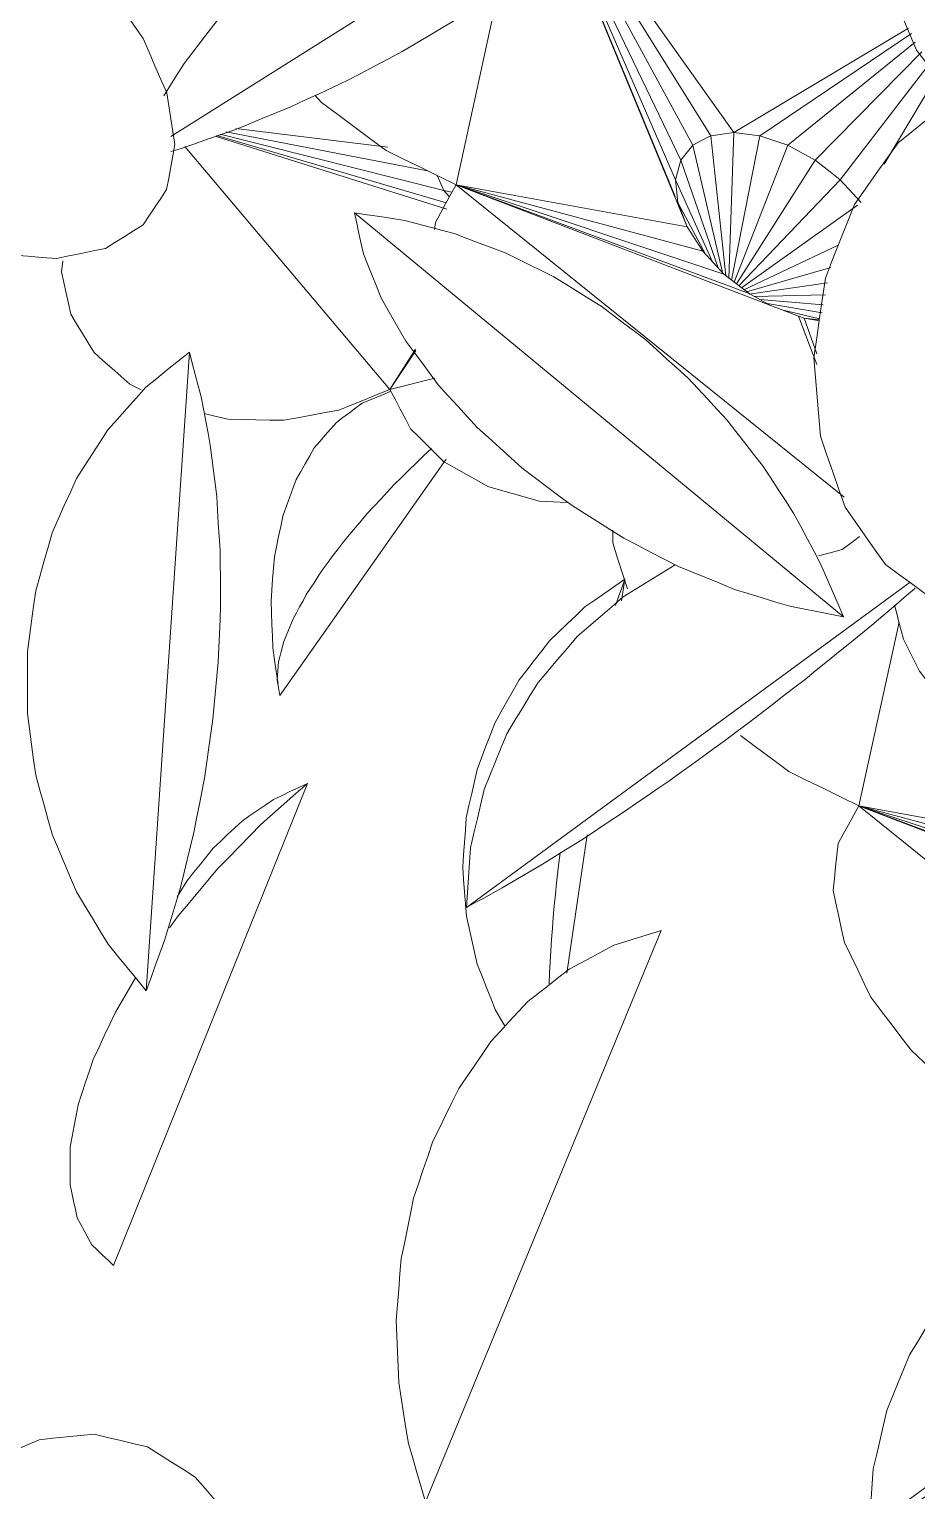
# Model space of a CAD drawing. Header units: metres. Extents: x 10.2 to 20.8, y -0.2 to 6.6.
# Drawn here: x 14.7186 to 14.7954, y 0.5277 to 0.6542 of the extents above; entities that cross this region are included whole.
import ezdxf

# ---------------------------------------------------------------- set-up
doc = ezdxf.new("R2010")
doc.units = ezdxf.units.M
doc.layers.add('Importações nas famílias', color=250, linetype='Continuous', lineweight=5)
doc.layers.add('Vegetação', color=7, linetype='Continuous', lineweight=5)

# ---------------------------------------------------------------- blocks, each defined once
blk = doc.blocks.new('Planta_pergolado_12200 - plantas pergolado_skp_Component_12-V2734-Corte 3')
at = {"layer": 'Importações nas famílias'}
for p, q in [((14.81458, 0.58834), (14.80646, 0.60111)), ((14.80997, 0.59879), (14.80956, 0.59957))]:
    blk.add_line(p, q, dxfattribs=at)
at = {"layer": 'Importações nas famílias', "flags": 128}
for points in [[(14.79344, 0.60434), (14.79363, 0.60361), (14.79383, 0.60288), (14.79402, 0.60214), (14.79421, 0.60141)], [(14.79421, 0.60141), (14.79456, 0.60071), (14.79491, 0.60002), (14.79526, 0.59932), (14.79561, 0.59862)], [(14.79561, 0.59862), (14.79611, 0.59798), (14.79661, 0.59734), (14.79711, 0.5967), (14.79762, 0.59606)], [(14.81155, 0.59546), (14.81115, 0.59629), (14.81076, 0.59712), (14.81036, 0.59795), (14.80997, 0.59879)], [(14.79762, 0.59606), (14.79825, 0.59549), (14.79889, 0.59491), (14.79953, 0.59434), (14.80017, 0.59377)], [(14.81309, 0.59196), (14.81271, 0.59283), (14.81232, 0.59371), (14.81194, 0.59458), (14.81155, 0.59546)], [(14.80017, 0.59377), (14.80094, 0.59328), (14.8017, 0.59279), (14.80246, 0.5923), (14.80323, 0.59181)], [(14.81458, 0.58834), (14.81421, 0.58925), (14.81384, 0.59015), (14.81347, 0.59106), (14.81309, 0.59196)], [(14.80323, 0.59181), (14.80409, 0.59142), (14.80496, 0.59102), (14.80583, 0.59063), (14.8067, 0.59023)], [(14.8067, 0.59023), (14.80765, 0.58994), (14.80861, 0.58965), (14.80956, 0.58936), (14.81052, 0.58907)], [(14.81052, 0.58907), (14.81153, 0.58889), (14.81255, 0.5887), (14.81357, 0.58852), (14.81458, 0.58834)]]:
    blk.add_lwpolyline(points, dxfattribs=at)
blk = doc.blocks.new('Planta_pergolado_12200 - plantas pergolado_skp_Component_12-V2735-Corte 3')
at = {"layer": 'Importações nas famílias'}
for p, q in [((14.76983, 0.6047), (14.77011, 0.6066)), ((14.76509, 0.57248), (14.76685, 0.58445))]:
    blk.add_line(p, q, dxfattribs=at)
at = {"layer": 'Importações nas famílias', "flags": 128}
for points in [[(14.77011, 0.6066), (14.76925, 0.60599), (14.76838, 0.60539), (14.76752, 0.60478), (14.76666, 0.60418)], [(14.7693, 0.60431), (14.76956, 0.60506), (14.76984, 0.60583), (14.77011, 0.6066)], [(14.76666, 0.60418), (14.76589, 0.60345), (14.76512, 0.60271), (14.76435, 0.60198), (14.76358, 0.60125)], [(14.76358, 0.60125), (14.76293, 0.6004), (14.76227, 0.59956), (14.76162, 0.59872), (14.76096, 0.59787)], [(14.76096, 0.59787), (14.76044, 0.59694), (14.75991, 0.59601), (14.75939, 0.59507), (14.75886, 0.59414)], [(14.75886, 0.59414), (14.75848, 0.59314), (14.75809, 0.59214), (14.75771, 0.59113), (14.75732, 0.59013)], [(14.75732, 0.59013), (14.75709, 0.58908), (14.75686, 0.58804), (14.75662, 0.58699), (14.75639, 0.58594)], [(14.75639, 0.58594), (14.75631, 0.58487), (14.75623, 0.58381), (14.75616, 0.58274), (14.75608, 0.58167)], [(14.7643, 0.58129), (14.76443, 0.58227), (14.76451, 0.58287)], [(14.75608, 0.58167), (14.75616, 0.58061), (14.75624, 0.57954), (14.75632, 0.57848), (14.7564, 0.57742)], [(14.7639, 0.57735), (14.764, 0.57833), (14.7641, 0.57932), (14.7642, 0.5803), (14.7643, 0.58129)], [(14.7564, 0.57742), (14.75663, 0.57638), (14.75687, 0.57535), (14.75711, 0.57432), (14.75734, 0.57328)], [(14.76364, 0.57346), (14.7637, 0.57444), (14.76377, 0.57541), (14.76384, 0.57638), (14.7639, 0.57735)], [(14.75734, 0.57328), (14.75773, 0.5723), (14.75812, 0.57132), (14.7585, 0.57034), (14.75889, 0.56936)], [(14.76357, 0.57157), (14.7636, 0.57252), (14.76364, 0.57346)], [(14.75889, 0.56936), (14.75942, 0.56846), (14.75976, 0.56787)]]:
    blk.add_lwpolyline(points, dxfattribs=at)
blk = doc.blocks.new('Planta_pergolado_12200 - plantas pergolado_skp_Component_12-V2736-Corte 3')
at = {"layer": 'Importações nas famílias'}
for p, q in [((14.75269, 0.61727), (14.75338, 0.6179)), ((14.74026, 0.59653), (14.75464, 0.61696))]:
    blk.add_line(p, q, dxfattribs=at)
at = {"layer": 'Importações nas famílias', "flags": 128}
for points in [[(14.74986, 0.62286), (14.74927, 0.62261), (14.74864, 0.62235), (14.74802, 0.62208), (14.74739, 0.62182)], [(14.74739, 0.62182), (14.74683, 0.62141), (14.74627, 0.62099), (14.74571, 0.62058), (14.74515, 0.62016)], [(14.74515, 0.62016), (14.74467, 0.61961), (14.74419, 0.61905), (14.74371, 0.6185), (14.74323, 0.61794)], [(14.74323, 0.61794), (14.74284, 0.61726), (14.74245, 0.61658), (14.74206, 0.6159), (14.74167, 0.61522)], [(14.75013, 0.61475), (14.75077, 0.61538), (14.75141, 0.61601), (14.75205, 0.61664), (14.75269, 0.61727)], [(14.74167, 0.61522), (14.74138, 0.61443), (14.74109, 0.61363), (14.7408, 0.61284), (14.74051, 0.61205)], [(14.74782, 0.61226), (14.7484, 0.61289), (14.74898, 0.61351), (14.74955, 0.61413), (14.75013, 0.61475)], [(14.74577, 0.60983), (14.74628, 0.61044), (14.74679, 0.61105), (14.74731, 0.61166), (14.74782, 0.61226)], [(14.74051, 0.61205), (14.74033, 0.61116), (14.74015, 0.61028), (14.73996, 0.60939), (14.73978, 0.60851)], [(14.744, 0.60749), (14.74444, 0.60807), (14.74488, 0.60866), (14.74533, 0.60925), (14.74577, 0.60983)], [(14.73978, 0.60851), (14.73971, 0.60755), (14.73963, 0.60659), (14.73956, 0.60564), (14.73949, 0.60468)], [(14.74254, 0.60525), (14.74291, 0.60581), (14.74327, 0.60637), (14.74364, 0.60693), (14.744, 0.60749)], [(14.73949, 0.60468), (14.73953, 0.60367), (14.73957, 0.60267), (14.73961, 0.60166), (14.73965, 0.60065)], [(14.7414, 0.60315), (14.74169, 0.60367), (14.74197, 0.6042), (14.74226, 0.60472), (14.74254, 0.60525)], [(14.7406, 0.6012), (14.7408, 0.60169), (14.741, 0.60217), (14.7412, 0.60266), (14.7414, 0.60315)], [(14.74013, 0.59944), (14.74025, 0.59988), (14.74036, 0.60032), (14.74048, 0.60076), (14.7406, 0.6012)], [(14.73965, 0.60065), (14.7398, 0.59962), (14.73995, 0.59859), (14.7401, 0.59756)], [(14.74002, 0.59787), (14.74005, 0.59826), (14.74008, 0.59866), (14.74011, 0.59905), (14.74013, 0.59944)], [(14.74026, 0.59653), (14.7402, 0.59686), (14.74014, 0.5972), (14.74008, 0.59754), (14.74002, 0.59787)]]:
    blk.add_lwpolyline(points, dxfattribs=at)
blk = doc.blocks.new('Planta_pergolado_12200 - plantas pergolado_skp_Component_17-V2737-Corte 3')
at = {"layer": 'Importações nas famílias'}
for p, q in [((14.75444, 0.64022), (14.73508, 0.6451)), ((14.75302, 0.64193), (14.73558, 0.64531)), ((14.74959, 0.64397), (14.73645, 0.64559)), ((14.73203, 0.64404), (14.74978, 0.62301)), ((14.7547, 0.63862), (14.73465, 0.64493)), ((14.75465, 0.63916), (14.73479, 0.64499)), ((14.75444, 0.64022), (14.75387, 0.64151)), ((14.75515, 0.64008), (14.75444, 0.64022)), ((14.7549, 0.63971), (14.75444, 0.64022)), ((14.72135, 0.63319), (14.72147, 0.63413)), ((14.74978, 0.62301), (14.75198, 0.62649)), ((14.75203, 0.62639), (14.74978, 0.62301)), ((14.74978, 0.62301), (14.75366, 0.62397)), ((14.72825, 0.62298), (14.72726, 0.62347))]:
    blk.add_line(p, q, dxfattribs=at)
at = {"layer": 'Importações nas famílias', "flags": 128}
for points in [[(14.73526, 0.67368), (14.73663, 0.67391), (14.738, 0.67413), (14.73937, 0.67435)], [(14.72216, 0.62952), (14.72196, 0.63044), (14.72176, 0.63135), (14.72155, 0.63227), (14.72135, 0.63319)], [(14.72418, 0.62621), (14.72367, 0.62704), (14.72317, 0.62786), (14.72266, 0.62869), (14.72216, 0.62952)], [(14.72726, 0.62347), (14.72649, 0.62416), (14.72572, 0.62484), (14.72495, 0.62552), (14.72418, 0.62621)], [(14.74978, 0.62301), (14.74868, 0.62256), (14.74758, 0.62211), (14.74647, 0.62167), (14.74537, 0.62122)], [(14.75156, 0.61961), (14.75112, 0.62046), (14.75067, 0.62131), (14.75023, 0.62216), (14.74978, 0.62301)], [(14.74537, 0.62122), (14.74417, 0.621), (14.74298, 0.62078), (14.74178, 0.62056), (14.74059, 0.62034)], [(14.73576, 0.62043), (14.73462, 0.6207), (14.7337, 0.62092)], [(14.74059, 0.62034), (14.73938, 0.62036), (14.73817, 0.62039), (14.73697, 0.62041), (14.73576, 0.62043)], [(14.75445, 0.61675), (14.75373, 0.61746), (14.75301, 0.61818), (14.75229, 0.6189), (14.75156, 0.61961)], [(14.75825, 0.61461), (14.7573, 0.61515), (14.75635, 0.61568), (14.7554, 0.61621), (14.75445, 0.61675)], [(14.7627, 0.61335), (14.76159, 0.61367), (14.76048, 0.61398), (14.75936, 0.6143), (14.75825, 0.61461)], [(14.7651, 0.61321), (14.7639, 0.61328), (14.7627, 0.61335)]]:
    blk.add_lwpolyline(points, dxfattribs=at)
blk = doc.blocks.new('Planta_pergolado_12200 - plantas pergolado_skp_Component_16-V2738-Corte 3')
for name in ['Planta_pergolado_12200 - plantas pergolado_skp_Component_17-V2737-Corte 3', 'Planta_pergolado_12200 - plantas pergolado_skp_Component_12-V2736-Corte 3', 'Planta_pergolado_12200 - plantas pergolado_skp_Component_12-V2735-Corte 3', 'Planta_pergolado_12200 - plantas pergolado_skp_Component_12-V2734-Corte 3']:
    blk.add_blockref(name, (0, 0))
blk = doc.blocks.new('Planta_pergolado_12200 - plantas pergolado_skp_Component_12-V2801-Corte 3')
at = {"layer": 'Importações nas famílias'}
blk.add_line((14.7564, 0.57818), (14.7948, 0.60632), dxfattribs=at)
at = {"layer": 'Importações nas famílias', "flags": 128}
for points in [[(14.77445, 0.60783), (14.77333, 0.60713), (14.77221, 0.60644), (14.77109, 0.60574), (14.76996, 0.60505)], [(14.76996, 0.60505), (14.76897, 0.60419), (14.76797, 0.60334), (14.76698, 0.60248), (14.76598, 0.60163)], [(14.79337, 0.6042), (14.79428, 0.60499), (14.79519, 0.60578), (14.79522, 0.60581)], [(14.78958, 0.60104), (14.79053, 0.60183), (14.79147, 0.60262), (14.79242, 0.60341), (14.79337, 0.6042)], [(14.76598, 0.60163), (14.76514, 0.60063), (14.76429, 0.59964), (14.76345, 0.59864), (14.7626, 0.59765)], [(14.7857, 0.59792), (14.78667, 0.5987), (14.78764, 0.59948), (14.78861, 0.60026), (14.78958, 0.60104)], [(14.7626, 0.59765), (14.76193, 0.59654), (14.76125, 0.59543), (14.76057, 0.59432), (14.7599, 0.59321)], [(14.78176, 0.59487), (14.78275, 0.59563), (14.78373, 0.5964), (14.78471, 0.59716), (14.7857, 0.59792)], [(14.77782, 0.59193), (14.77881, 0.59266), (14.77979, 0.5934), (14.78078, 0.59413), (14.78176, 0.59487)], [(14.7599, 0.59321), (14.75941, 0.59201), (14.75892, 0.5908), (14.75843, 0.5896), (14.75793, 0.5884)], [(14.77391, 0.58912), (14.77489, 0.58982), (14.77587, 0.59052), (14.77684, 0.59122), (14.77782, 0.59193)], [(14.75793, 0.5884), (14.75764, 0.58714), (14.75735, 0.58588), (14.75705, 0.58462), (14.75676, 0.58335)], [(14.77009, 0.58648), (14.77104, 0.58714), (14.772, 0.5878), (14.77296, 0.58846), (14.77391, 0.58912)], [(14.76638, 0.58404), (14.76731, 0.58465), (14.76823, 0.58526), (14.76916, 0.58587), (14.77009, 0.58648)], [(14.75676, 0.58335), (14.75667, 0.58206), (14.75658, 0.58077), (14.75649, 0.57947), (14.7564, 0.57818)], [(14.76284, 0.58183), (14.76372, 0.58238), (14.76461, 0.58294), (14.7655, 0.58349), (14.76638, 0.58404)], [(14.7595, 0.57987), (14.76033, 0.58036), (14.76117, 0.58085), (14.762, 0.58134), (14.76284, 0.58183)], [(14.7564, 0.57818), (14.75717, 0.5786), (14.75795, 0.57902), (14.75872, 0.57944), (14.7595, 0.57987)]]:
    blk.add_lwpolyline(points, dxfattribs=at)
blk = doc.blocks.new('Planta_pergolado_12200 - plantas pergolado_skp_Component_17-V2802-Corte 3')
at = {"layer": 'Importações nas famílias'}
for p, q in [((14.7658, 0.66287), (14.77598, 0.64414)), ((14.77755, 0.64496), (14.76615, 0.66323)), ((14.77953, 0.64524), (14.76649, 0.66358)), ((14.76514, 0.66219), (14.77549, 0.63707)), ((14.77447, 0.63971), (14.76516, 0.6622)), ((14.7745, 0.64115), (14.76527, 0.66232)), ((14.7655, 0.66255), (14.77494, 0.64285)), ((14.7555, 0.64071), (14.75919, 0.65756)), ((14.77953, 0.64524), (14.79466, 0.65426)), ((14.79491, 0.65382), (14.7818, 0.64496)), ((14.79522, 0.65307), (14.7842, 0.64414)), ((14.79582, 0.65223), (14.78657, 0.64285)), ((14.79652, 0.65127), (14.78874, 0.64115)), ((14.79709, 0.65008), (14.79254, 0.64249)), ((14.74386, 0.64784), (14.74328, 0.64846)), ((14.77755, 0.64496), (14.77953, 0.64524)), ((14.77911, 0.63265), (14.77953, 0.64524)), ((14.77953, 0.64524), (14.7818, 0.64496)), ((14.77598, 0.64414), (14.77494, 0.64285)), ((14.77723, 0.6448), (14.77598, 0.64414)), ((14.77856, 0.63312), (14.77598, 0.64414)), ((14.77723, 0.6448), (14.77755, 0.64496)), ((14.77755, 0.64496), (14.77886, 0.63285)), ((14.77935, 0.63247), (14.7818, 0.64496)), ((14.77957, 0.6323), (14.7842, 0.64414)), ((14.7818, 0.64496), (14.7842, 0.64414)), ((14.7842, 0.64414), (14.78657, 0.64285)), ((14.77494, 0.64285), (14.7745, 0.64115)), ((14.77818, 0.63353), (14.77494, 0.64285)), ((14.78657, 0.64285), (14.77978, 0.63214)), ((14.78657, 0.64285), (14.78787, 0.64183)), ((14.78787, 0.64183), (14.78874, 0.64115)), ((14.77549, 0.63707), (14.7555, 0.64071)), ((14.7555, 0.64071), (14.78909, 0.61369)), ((14.77685, 0.63496), (14.7555, 0.64071)), ((14.77868, 0.63299), (14.7555, 0.64071)), ((14.78086, 0.6313), (14.7555, 0.64071)), ((14.78514, 0.62935), (14.7555, 0.64071)), ((14.7745, 0.64115), (14.77469, 0.63918)), ((14.77769, 0.63406), (14.7745, 0.64115)), ((14.77998, 0.63198), (14.78874, 0.64115)), ((14.78874, 0.64115), (14.79057, 0.63918)), ((14.77469, 0.63918), (14.77549, 0.63707)), ((14.77708, 0.63472), (14.77469, 0.63918)), ((14.79023, 0.63894), (14.78019, 0.63181)), ((14.75365, 0.63686), (14.75371, 0.63746)), ((14.77685, 0.63496), (14.77549, 0.63707)), ((14.77868, 0.63299), (14.77685, 0.63496)), ((14.78863, 0.63551), (14.78041, 0.63164)), ((14.78086, 0.6313), (14.77868, 0.63299)), ((14.78064, 0.63146), (14.78794, 0.63357)), ((14.78764, 0.63223), (14.78086, 0.63126)), ((14.78272, 0.63027), (14.78086, 0.6313)), ((14.7813, 0.63105), (14.78748, 0.63119)), ((14.78179, 0.63078), (14.78726, 0.63034)), ((14.78242, 0.63044), (14.78719, 0.62963)), ((14.78368, 0.62991), (14.78695, 0.62913)), ((14.78562, 0.62918), (14.78514, 0.62935)), ((14.78672, 0.62516), (14.78514, 0.62935)), ((14.78695, 0.62902), (14.78562, 0.62918)), ((14.78695, 0.62893), (14.78562, 0.62918)), ((14.78562, 0.62918), (14.78672, 0.6261))]:
    blk.add_line(p, q, dxfattribs=at)
at = {"layer": 'Importações nas famílias', "flags": 128}
for points in [[(14.74945, 0.64369), (14.74805, 0.64473), (14.74666, 0.64577), (14.74526, 0.6468), (14.74386, 0.64784)], [(14.7555, 0.64071), (14.75398, 0.64146), (14.75247, 0.6422), (14.75096, 0.64294), (14.74945, 0.64369)], [(14.75371, 0.63746), (14.75416, 0.63827), (14.7546, 0.63908), (14.75505, 0.6399), (14.7555, 0.64071)], [(14.79041, 0.61028), (14.78965, 0.60971), (14.7889, 0.60915)], [(14.7889, 0.60915), (14.78788, 0.60887), (14.78686, 0.6086)]]:
    blk.add_lwpolyline(points, dxfattribs=at)
blk = doc.blocks.new('Planta_pergolado_12200 - plantas pergolado_skp_Component_16-V2803-Corte 3')
for name in ['Planta_pergolado_12200 - plantas pergolado_skp_Component_17-V2802-Corte 3', 'Planta_pergolado_12200 - plantas pergolado_skp_Component_12-V2801-Corte 3']:
    blk.add_blockref(name, (0, 0))
blk = doc.blocks.new('Planta_pergolado_12200 - plantas pergolado_skp_Component_12-V2807-Corte 3')
at = {"layer": 'Importações nas famílias'}
for p, q in [((14.82903, 0.55212), (14.8311, 0.55363)), ((14.79125, 0.52443), (14.81843, 0.54435))]:
    blk.add_line(p, q, dxfattribs=at)
at = {"layer": 'Importações nas famílias', "flags": 128}
for points in [[(14.8093, 0.55408), (14.80818, 0.55339), (14.80706, 0.55269), (14.80594, 0.552), (14.80482, 0.5513)], [(14.81174, 0.55512), (14.81052, 0.5546), (14.8093, 0.55408)], [(14.82913, 0.55125), (14.83004, 0.55204), (14.83096, 0.55283)], [(14.80482, 0.5513), (14.80382, 0.55045), (14.80283, 0.54959), (14.80183, 0.54874), (14.80084, 0.54788)], [(14.80084, 0.54788), (14.79999, 0.54689), (14.79914, 0.54589), (14.7983, 0.5449), (14.79745, 0.5439)], [(14.79745, 0.5439), (14.79678, 0.54279), (14.7961, 0.54168), (14.79543, 0.54057), (14.79475, 0.53946)], [(14.81661, 0.54113), (14.8176, 0.54189), (14.81858, 0.54265), (14.81925, 0.54317)], [(14.81267, 0.53818), (14.81366, 0.53892), (14.81464, 0.53965), (14.81563, 0.54039), (14.81661, 0.54113)], [(14.79475, 0.53946), (14.79426, 0.53826), (14.79377, 0.53706), (14.79328, 0.53586), (14.79279, 0.53466)], [(14.80877, 0.53538), (14.80974, 0.53608), (14.81072, 0.53678), (14.8117, 0.53748), (14.81267, 0.53818)], [(14.80494, 0.53274), (14.8059, 0.5334), (14.80685, 0.53406), (14.80781, 0.53472), (14.80877, 0.53538)], [(14.79279, 0.53466), (14.79249, 0.5334), (14.7922, 0.53214), (14.7919, 0.53087), (14.79161, 0.52961)], [(14.80123, 0.5303), (14.80216, 0.53091), (14.80309, 0.53152), (14.80401, 0.53213), (14.80494, 0.53274)], [(14.79769, 0.52809), (14.79858, 0.52864), (14.79946, 0.52919), (14.80035, 0.52975), (14.80123, 0.5303)], [(14.79161, 0.52961), (14.79152, 0.52832), (14.79143, 0.52702), (14.79134, 0.52573), (14.79125, 0.52443)], [(14.79435, 0.52612), (14.79518, 0.52661), (14.79602, 0.52711), (14.79685, 0.5276), (14.79769, 0.52809)], [(14.79125, 0.52443), (14.79202, 0.52486), (14.7928, 0.52528), (14.79357, 0.5257), (14.79435, 0.52612)]]:
    blk.add_lwpolyline(points, dxfattribs=at)
blk = doc.blocks.new('Planta_pergolado_12200 - plantas pergolado_skp_Component_17-V2808-Corte 3')
at = {"layer": 'Importações nas famílias'}
for p, q in [((14.76906, 0.60972), (14.76907, 0.61082)), ((14.79035, 0.58697), (14.79384, 0.60288)), ((14.81034, 0.58333), (14.79035, 0.58697)), ((14.79035, 0.58697), (14.81427, 0.56772)), ((14.81171, 0.58121), (14.79035, 0.58697)), ((14.81354, 0.57924), (14.79035, 0.58697)), ((14.81571, 0.57755), (14.79035, 0.58697)), ((14.817, 0.57675), (14.79035, 0.58697))]:
    blk.add_line(p, q, dxfattribs=at)
at = {"layer": 'Importações nas famílias', "flags": 128}
for points in [[(14.77033, 0.60575), (14.76991, 0.60707), (14.76948, 0.6084), (14.76906, 0.60972)], [(14.7843, 0.58995), (14.7829, 0.59098), (14.78151, 0.59202), (14.78011, 0.59306)], [(14.79035, 0.58697), (14.78884, 0.58771), (14.78732, 0.58846), (14.78581, 0.5892), (14.7843, 0.58995)], [(14.78856, 0.58371), (14.78901, 0.58453), (14.78945, 0.58534), (14.7899, 0.58615), (14.79035, 0.58697)], [(14.78814, 0.57968), (14.78824, 0.58069), (14.78835, 0.5817), (14.78846, 0.5827), (14.78856, 0.58371)], [(14.78911, 0.57515), (14.78887, 0.57628), (14.78862, 0.57741), (14.78838, 0.57855), (14.78814, 0.57968)], [(14.7914, 0.57042), (14.79083, 0.5716), (14.79026, 0.57278), (14.78968, 0.57397), (14.78911, 0.57515)], [(14.79487, 0.56582), (14.794, 0.56697), (14.79314, 0.56812), (14.79227, 0.56927), (14.7914, 0.57042)], [(14.79926, 0.56167), (14.79817, 0.56271), (14.79707, 0.56375), (14.79597, 0.56478), (14.79487, 0.56582)]]:
    blk.add_lwpolyline(points, dxfattribs=at)
blk = doc.blocks.new('Planta_pergolado_12200 - plantas pergolado_skp_Component_16-V2809-Corte 3')
for name in ['Planta_pergolado_12200 - plantas pergolado_skp_Component_17-V2808-Corte 3', 'Planta_pergolado_12200 - plantas pergolado_skp_Component_12-V2807-Corte 3']:
    blk.add_blockref(name, (0, 0))
blk = doc.blocks.new('Planta_pergolado_12200 - plantas pergolado_skp_-V2817-Corte 3')
for name in ['Planta_pergolado_12200 - plantas pergolado_skp_Component_16-V2803-Corte 3', 'Planta_pergolado_12200 - plantas pergolado_skp_Component_16-V2809-Corte 3']:
    blk.add_blockref(name, (0, 0))
blk = doc.blocks.new('Planta_pergolado_12200 - plantas pergolado_skp_-V2818-Corte 3')
for name in ['Planta_pergolado_12200 - plantas pergolado_skp_-V2817-Corte 3', 'Planta_pergolado_12200 - plantas pergolado_skp_Component_16-V2738-Corte 3']:
    blk.add_blockref(name, (0, 0))
blk = doc.blocks.new('Planta_pergolado_12200 - plantas pergolado_skp_-V3106-Corte 3')
blk.add_blockref('Planta_pergolado_12200 - plantas pergolado_skp_-V2818-Corte 3', (0, 0))
blk = doc.blocks.new('Planta_pergolado_12200 - plantas pergolado_skp_Component_12-V2782-Corte 3')
at = {"layer": 'Importações nas famílias'}
blk.add_line((14.88471, 0.40305), (14.84239, 0.43802), dxfattribs=at)
at = {"layer": 'Importações nas famílias', "flags": 128}
for points in [[(14.84239, 0.43802), (14.84259, 0.43713), (14.84278, 0.43623), (14.84297, 0.43534), (14.84317, 0.43445)], [(14.84676, 0.43734), (14.84567, 0.43751), (14.84458, 0.43768), (14.84349, 0.43785), (14.84239, 0.43802)], [(14.85112, 0.43618), (14.85003, 0.43647), (14.84894, 0.43676), (14.84785, 0.43705), (14.84676, 0.43734)], [(14.85544, 0.43455), (14.85436, 0.43496), (14.85328, 0.43537), (14.8522, 0.43577), (14.85112, 0.43618)], [(14.84317, 0.43445), (14.84354, 0.43352), (14.84391, 0.43258), (14.84429, 0.43165), (14.84466, 0.43072)], [(14.85965, 0.43246), (14.8586, 0.43298), (14.85755, 0.4335), (14.85649, 0.43403), (14.85544, 0.43455)], [(14.86373, 0.42994), (14.86271, 0.43057), (14.86169, 0.4312), (14.86067, 0.43183), (14.85965, 0.43246)], [(14.84466, 0.43072), (14.8452, 0.42977), (14.84575, 0.42882), (14.84629, 0.42787), (14.84683, 0.42691)], [(14.86761, 0.42701), (14.86664, 0.42774), (14.86567, 0.42847), (14.8647, 0.42921), (14.86373, 0.42994)], [(14.84683, 0.42691), (14.84753, 0.42597), (14.84824, 0.42502), (14.84894, 0.42407), (14.84964, 0.42313)], [(14.87126, 0.42371), (14.87035, 0.42454), (14.86943, 0.42536), (14.86852, 0.42619), (14.86761, 0.42701)], [(14.87463, 0.42008), (14.87379, 0.42099), (14.87295, 0.4219), (14.8721, 0.42281), (14.87126, 0.42371)], [(14.84964, 0.42313), (14.85048, 0.4222), (14.85133, 0.42128), (14.85217, 0.42036), (14.85302, 0.41944)], [(14.8777, 0.41615), (14.87693, 0.41713), (14.87617, 0.41812), (14.8754, 0.4191), (14.87463, 0.42008)], [(14.85302, 0.41944), (14.85398, 0.41857), (14.85495, 0.4177), (14.85591, 0.41682), (14.85688, 0.41595)], [(14.88042, 0.41197), (14.87974, 0.41302), (14.87906, 0.41406), (14.87838, 0.41511), (14.8777, 0.41615)], [(14.85688, 0.41595), (14.85794, 0.41514), (14.85901, 0.41434), (14.86007, 0.41353), (14.86114, 0.41273)], [(14.86114, 0.41273), (14.86228, 0.41201), (14.86342, 0.41129), (14.86456, 0.41058), (14.8657, 0.40986)], [(14.88276, 0.40759), (14.88218, 0.40869), (14.88159, 0.40978), (14.88101, 0.41088), (14.88042, 0.41197)], [(14.8657, 0.40986), (14.86688, 0.40924), (14.86807, 0.40863), (14.86926, 0.40802), (14.87044, 0.4074)], [(14.87044, 0.4074), (14.87165, 0.40691), (14.87286, 0.40641), (14.87406, 0.40592), (14.87527, 0.40542)], [(14.88471, 0.40305), (14.88422, 0.40419), (14.88374, 0.40532), (14.88325, 0.40646), (14.88276, 0.40759)], [(14.87527, 0.40542), (14.87647, 0.40506), (14.87767, 0.40469), (14.87886, 0.40433), (14.88006, 0.40396)], [(14.88006, 0.40396), (14.88122, 0.40373), (14.88239, 0.40351), (14.88355, 0.40328), (14.88471, 0.40305)]]:
    blk.add_lwpolyline(points, dxfattribs=at)
blk = doc.blocks.new('Planta_pergolado_12200 - plantas pergolado_skp_Component_12-V2783-Corte 3')
at = {"layer": 'Importações nas famílias'}
blk.add_line((14.82437, 0.37067), (14.82811, 0.42596), dxfattribs=at)
at = {"layer": 'Importações nas famílias', "flags": 128}
for points in [[(14.82811, 0.42596), (14.82716, 0.4252), (14.82622, 0.42444), (14.82528, 0.42368), (14.82434, 0.42292)], [(14.82913, 0.42208), (14.82887, 0.42305), (14.82862, 0.42402), (14.82836, 0.42499), (14.82811, 0.42596)], [(14.82434, 0.42292), (14.82352, 0.422), (14.8227, 0.42108), (14.82188, 0.42016), (14.82106, 0.41924)], [(14.82992, 0.41791), (14.82972, 0.41895), (14.82952, 0.41999), (14.82933, 0.42104), (14.82913, 0.42208)], [(14.82106, 0.41924), (14.82038, 0.41818), (14.8197, 0.41712), (14.81901, 0.41607), (14.81833, 0.41501)], [(14.83047, 0.41347), (14.83033, 0.41458), (14.83019, 0.41569), (14.83006, 0.4168), (14.82992, 0.41791)], [(14.81833, 0.41501), (14.81781, 0.41384), (14.81728, 0.41267), (14.81676, 0.4115), (14.81623, 0.41032)], [(14.83076, 0.40883), (14.83069, 0.40999), (14.83061, 0.41115), (14.83054, 0.41231), (14.83047, 0.41347)], [(14.81623, 0.41032), (14.81588, 0.40907), (14.81552, 0.40781), (14.81516, 0.40655), (14.81481, 0.4053)], [(14.83081, 0.40404), (14.8308, 0.40524), (14.83079, 0.40644), (14.83078, 0.40764), (14.83076, 0.40883)], [(14.81481, 0.4053), (14.81463, 0.40398), (14.81445, 0.40267), (14.81427, 0.40135), (14.81409, 0.40004)], [(14.8306, 0.39914), (14.83065, 0.40037), (14.83071, 0.40159), (14.83076, 0.40282), (14.83081, 0.40404)], [(14.81409, 0.40004), (14.81409, 0.3987), (14.81409, 0.39736), (14.81409, 0.39602), (14.81409, 0.39468)], [(14.83014, 0.3942), (14.83026, 0.39544), (14.83037, 0.39667), (14.83049, 0.39791), (14.8306, 0.39914)], [(14.81409, 0.39468), (14.81427, 0.39335), (14.81445, 0.39201), (14.81463, 0.39068), (14.81482, 0.38935)], [(14.82944, 0.38926), (14.82962, 0.3905), (14.82979, 0.39173), (14.82997, 0.39297), (14.83014, 0.3942)], [(14.81482, 0.38935), (14.81517, 0.38805), (14.81553, 0.38675), (14.81589, 0.38546), (14.81625, 0.38416)], [(14.8285, 0.38439), (14.82873, 0.38561), (14.82897, 0.38683), (14.82921, 0.38804), (14.82944, 0.38926)], [(14.81625, 0.38416), (14.81677, 0.38293), (14.8173, 0.3817), (14.81783, 0.38047), (14.81835, 0.37924)], [(14.82733, 0.37963), (14.82762, 0.38082), (14.82792, 0.38201), (14.82821, 0.3832), (14.8285, 0.38439)], [(14.82595, 0.37504), (14.82629, 0.37619), (14.82664, 0.37733), (14.82699, 0.37848), (14.82733, 0.37963)], [(14.81835, 0.37924), (14.81903, 0.37811), (14.81972, 0.37698), (14.8204, 0.37584), (14.82108, 0.37471)], [(14.82108, 0.37471), (14.8219, 0.3737), (14.82272, 0.37269), (14.82355, 0.37168), (14.82437, 0.37067)], [(14.82437, 0.37067), (14.82476, 0.37176), (14.82516, 0.37286), (14.82555, 0.37395), (14.82595, 0.37504)]]:
    blk.add_lwpolyline(points, dxfattribs=at)
blk = doc.blocks.new('Planta_pergolado_12200 - plantas pergolado_skp_Component_12-V2784-Corte 3')
at = {"layer": 'Importações nas famílias'}
for p, q in [((14.86829, 0.47092), (14.82649, 0.44462)), ((14.82649, 0.44333), (14.8273, 0.44355))]:
    blk.add_line(p, q, dxfattribs=at)
at = {"layer": 'Importações nas famílias', "flags": 128}
for points in [[(14.85916, 0.47076), (14.85803, 0.47055), (14.85689, 0.47034), (14.85575, 0.47012), (14.85461, 0.46991)], [(14.86374, 0.4711), (14.86259, 0.47102), (14.86145, 0.47093), (14.86031, 0.47085), (14.85916, 0.47076)], [(14.86829, 0.47092), (14.86715, 0.47097), (14.86602, 0.47101), (14.86488, 0.47106), (14.86374, 0.4711)], [(14.86698, 0.46852), (14.86731, 0.46912), (14.86763, 0.46972), (14.86796, 0.47032), (14.86829, 0.47092)], [(14.85461, 0.46991), (14.8535, 0.46957), (14.85238, 0.46923), (14.85126, 0.46889), (14.85015, 0.46855)], [(14.85015, 0.46855), (14.84906, 0.46808), (14.84798, 0.46762), (14.84689, 0.46716), (14.84581, 0.46669)], [(14.86496, 0.46592), (14.86546, 0.46657), (14.86597, 0.46722), (14.86647, 0.46787), (14.86698, 0.46852)], [(14.84581, 0.46669), (14.84477, 0.46611), (14.84373, 0.46553), (14.84269, 0.46495), (14.84165, 0.46437)], [(14.86229, 0.46316), (14.86296, 0.46385), (14.86362, 0.46454), (14.86429, 0.46523), (14.86496, 0.46592)], [(14.84165, 0.46437), (14.84066, 0.46367), (14.83968, 0.46298), (14.83869, 0.46229), (14.83771, 0.46159)], [(14.85903, 0.46032), (14.85984, 0.46103), (14.86066, 0.46174), (14.86147, 0.46245), (14.86229, 0.46316)], [(14.83771, 0.46159), (14.83679, 0.4608), (14.83587, 0.46), (14.83496, 0.4592), (14.83404, 0.45841)], [(14.85525, 0.45746), (14.85619, 0.45818), (14.85714, 0.45889), (14.85808, 0.45961), (14.85903, 0.46032)], [(14.83404, 0.45841), (14.8332, 0.45752), (14.83236, 0.45663), (14.83152, 0.45573), (14.83067, 0.45484)], [(14.85105, 0.45466), (14.8521, 0.45536), (14.85315, 0.45606), (14.8542, 0.45676), (14.85525, 0.45746)], [(14.83067, 0.45484), (14.82992, 0.45387), (14.82917, 0.45289), (14.82841, 0.45191), (14.82766, 0.45094)], [(14.84651, 0.45197), (14.84765, 0.45264), (14.84878, 0.45331), (14.84991, 0.45398), (14.85105, 0.45466)], [(14.84176, 0.44945), (14.84295, 0.45008), (14.84414, 0.45071), (14.84533, 0.45134), (14.84651, 0.45197)], [(14.82766, 0.45094), (14.827, 0.44989), (14.82634, 0.44884), (14.8259, 0.44814)], [(14.8369, 0.44718), (14.83811, 0.44775), (14.83933, 0.44832), (14.84055, 0.44889), (14.84176, 0.44945)], [(14.83204, 0.4452), (14.83326, 0.44569), (14.83447, 0.44619), (14.83568, 0.44669), (14.8369, 0.44718)], [(14.8273, 0.44355), (14.82849, 0.44396), (14.82967, 0.44438), (14.83086, 0.44479), (14.83204, 0.4452)]]:
    blk.add_lwpolyline(points, dxfattribs=at)
blk = doc.blocks.new('Planta_pergolado_12200 - plantas pergolado_skp_Component_17-V3159-Corte 3')
at = {"layer": 'Importações nas famílias', "flags": 128}
for points in [[(14.72518, 0.65802), (14.726, 0.65686), (14.72681, 0.6557), (14.72762, 0.65454), (14.72843, 0.65337)], [(14.72843, 0.65337), (14.72894, 0.6522), (14.72945, 0.65102), (14.72996, 0.64984), (14.73047, 0.64866)], [(14.73047, 0.64866), (14.73064, 0.64755), (14.73082, 0.64643), (14.73099, 0.64532), (14.73116, 0.6442)], [(14.73116, 0.6442), (14.73099, 0.64323), (14.73081, 0.64226), (14.73064, 0.64128), (14.73046, 0.64031)], [(14.73046, 0.64031), (14.72995, 0.63954), (14.72944, 0.63877), (14.72893, 0.638), (14.72842, 0.63724)], [(14.72842, 0.63724), (14.7276, 0.63673), (14.72679, 0.63622), (14.72598, 0.63571), (14.72516, 0.6352)], [(14.72516, 0.6352), (14.7241, 0.63499), (14.72305, 0.63477), (14.72199, 0.63456), (14.72093, 0.63434)], [(14.72093, 0.63434), (14.71969, 0.63443), (14.71846, 0.63453), (14.71723, 0.63462), (14.71599, 0.63471)]]:
    blk.add_lwpolyline(points, dxfattribs=at)
blk = doc.blocks.new('Planta_pergolado_12200 - plantas pergolado_skp_Component_16-V3160-Corte 3')
for name, p in [('Planta_pergolado_12200 - plantas pergolado_skp_Component_17-V3159-Corte 3', (0, 0)), ('Planta_pergolado_12200 - plantas pergolado_skp_Component_12-V2784-Corte 3', (-0.09568, 0.20028)), ('Planta_pergolado_12200 - plantas pergolado_skp_Component_12-V2782-Corte 3', (-0.09568, 0.20028)), ('Planta_pergolado_12200 - plantas pergolado_skp_Component_12-V2783-Corte 3', (-0.09568, 0.20028))]:
    blk.add_blockref(name, p)
blk = doc.blocks.new('Planta_pergolado_12200 - plantas pergolado_skp_Component_12-V2789-Corte 3')
at = {"layer": 'Importações nas famílias'}
blk.add_line((14.86893, 0.37591), (14.84853, 0.32646), dxfattribs=at)
at = {"layer": 'Importações nas famílias', "flags": 128}
for points in [[(14.86485, 0.37463), (14.86587, 0.37495), (14.86689, 0.37527), (14.86791, 0.37559), (14.86893, 0.37591)], [(14.86098, 0.37256), (14.86195, 0.37308), (14.86292, 0.3736), (14.86388, 0.37411), (14.86485, 0.37463)], [(14.85739, 0.36976), (14.85829, 0.37046), (14.85918, 0.37116), (14.86008, 0.37186), (14.86098, 0.37256)], [(14.85418, 0.36629), (14.85499, 0.36716), (14.85579, 0.36802), (14.85659, 0.36889), (14.85739, 0.36976)], [(14.85143, 0.36223), (14.85211, 0.36324), (14.8528, 0.36426), (14.85349, 0.36527), (14.85418, 0.36629)], [(14.84918, 0.35767), (14.84974, 0.35881), (14.8503, 0.35995), (14.85086, 0.36109), (14.85143, 0.36223)], [(14.84751, 0.35274), (14.84793, 0.35397), (14.84835, 0.35521), (14.84876, 0.35644), (14.84918, 0.35767)], [(14.84644, 0.34753), (14.84671, 0.34883), (14.84697, 0.35013), (14.84724, 0.35143), (14.84751, 0.35274)], [(14.84601, 0.34217), (14.84612, 0.34351), (14.84622, 0.34485), (14.84633, 0.34619), (14.84644, 0.34753)], [(14.84622, 0.33679), (14.84616, 0.33813), (14.84611, 0.33948), (14.84606, 0.34082), (14.84601, 0.34217)], [(14.84706, 0.33151), (14.84685, 0.33283), (14.84664, 0.33415), (14.84643, 0.33547), (14.84622, 0.33679)], [(14.84853, 0.32646), (14.84816, 0.32773), (14.84779, 0.32899), (14.84743, 0.33025), (14.84706, 0.33151)]]:
    blk.add_lwpolyline(points, dxfattribs=at)
blk = doc.blocks.new('Planta_pergolado_12200 - plantas pergolado_skp_Component_12-V2880-Corte 3')
at = {"layer": 'Importações nas famílias'}
for p, q in [((15.01706, 0.72278), (15.00027, 0.68106)), ((15.00514, 0.71027), (15.00588, 0.71131))]:
    blk.add_line(p, q, dxfattribs=at)
at = {"layer": 'Importações nas famílias', "flags": 128}
for points in [[(15.01304, 0.71923), (15.01405, 0.72011), (15.01505, 0.721), (15.01605, 0.72189), (15.01706, 0.72278)], [(15.01706, 0.72278), (15.01633, 0.72243), (15.0156, 0.72209), (15.01487, 0.72174), (15.01414, 0.72139)], [(15.01414, 0.72139), (15.01345, 0.72092), (15.01277, 0.72045), (15.01209, 0.71999), (15.01141, 0.71952)], [(15.01141, 0.71952), (15.01079, 0.71893), (15.01016, 0.71835), (15.00954, 0.71776), (15.00891, 0.71718)], [(15.00929, 0.71537), (15.01022, 0.71634), (15.01116, 0.7173), (15.0121, 0.71826), (15.01304, 0.71923)], [(15.00891, 0.71718), (15.00835, 0.71649), (15.0078, 0.71579), (15.00724, 0.7151), (15.00668, 0.71441)], [(15.00588, 0.71131), (15.00673, 0.71233), (15.00758, 0.71334), (15.00843, 0.71436), (15.00929, 0.71537)], [(15.00668, 0.71441), (15.00619, 0.71361), (15.00579, 0.71297)], [(15.00044, 0.70297), (15.00105, 0.70401), (15.00167, 0.70506), (15.00219, 0.70594)], [(14.99852, 0.69887), (14.999, 0.69989), (14.99948, 0.70092), (14.99996, 0.70194), (15.00044, 0.70297)], [(14.99721, 0.69496), (14.99754, 0.69594), (14.99787, 0.69691), (14.9982, 0.69789), (14.99852, 0.69887)], [(14.99654, 0.69132), (14.99671, 0.69223), (14.99688, 0.69314), (14.99705, 0.69405), (14.99721, 0.69496)], [(14.99652, 0.68804), (14.99652, 0.68886), (14.99653, 0.68968), (14.99653, 0.6905), (14.99654, 0.69132)], [(14.99714, 0.68519), (14.99699, 0.6859), (14.99683, 0.68661), (14.99667, 0.68733), (14.99652, 0.68804)], [(14.99841, 0.68285), (14.99809, 0.68343), (14.99777, 0.68402), (14.99746, 0.68461), (14.99714, 0.68519)], [(15.00027, 0.68106), (14.99981, 0.68151), (14.99934, 0.68196), (14.99887, 0.6824), (14.99841, 0.68285)]]:
    blk.add_lwpolyline(points, dxfattribs=at)
blk = doc.blocks.new('Planta_pergolado_12200 - plantas pergolado_skp_Component_17-V3162-Corte 3')
at = {"layer": 'Importações nas famílias', "flags": 128}
for points in [[(14.7242, 0.5326), (14.72301, 0.53248), (14.72181, 0.53236), (14.72062, 0.53224), (14.71943, 0.53212)], [(14.72881, 0.53149), (14.72766, 0.53177), (14.7265, 0.53205), (14.72535, 0.53232), (14.7242, 0.5326)], [(14.71943, 0.53212), (14.71827, 0.53162), (14.71712, 0.53111), (14.71597, 0.5306), (14.71481, 0.5301)], [(14.73294, 0.52888), (14.73191, 0.52953), (14.73087, 0.53019), (14.72984, 0.53084), (14.72881, 0.53149)], [(14.73631, 0.52493), (14.73546, 0.52592), (14.73462, 0.52691), (14.73378, 0.52789), (14.73294, 0.52888)]]:
    blk.add_lwpolyline(points, dxfattribs=at)
blk = doc.blocks.new('Planta_pergolado_12200 - plantas pergolado_skp_Component_16-V3163-Corte 3')
for name, p in [('Planta_pergolado_12200 - plantas pergolado_skp_Component_12-V2880-Corte 3', (-0.27442, -0.13386)), ('Planta_pergolado_12200 - plantas pergolado_skp_Component_12-V2789-Corte 3', (-0.09568, 0.20028)), ('Planta_pergolado_12200 - plantas pergolado_skp_Component_17-V3162-Corte 3', (0, 0))]:
    blk.add_blockref(name, p)
blk = doc.blocks.new('Planta_pergolado_12200 - plantas pergolado_skp_-V3179-Corte 3')
for name in ['Planta_pergolado_12200 - plantas pergolado_skp_Component_16-V3160-Corte 3', 'Planta_pergolado_12200 - plantas pergolado_skp_Component_16-V3163-Corte 3']:
    blk.add_blockref(name, (0, 0))
blk = doc.blocks.new('Planta_pergolado_12200 - plantas pergolado_skp_-V3180-Corte 3')
blk.add_blockref('Planta_pergolado_12200 - plantas pergolado_skp_-V3179-Corte 3', (0, 0))
blk = doc.blocks.new('Planta_pergolado_12200 - plantas pergolado_skp_Component_17-V3226-Corte 3')
at = {"layer": 'Importações nas famílias', "flags": 128}
for points in [[(14.79318, 0.65755), (14.79372, 0.65625), (14.79426, 0.65496), (14.7948, 0.65366), (14.79534, 0.65237)], [(14.79534, 0.65237), (14.79614, 0.65132), (14.79693, 0.65028), (14.79773, 0.64923), (14.79853, 0.64818)], [(14.79853, 0.64818), (14.79734, 0.64723), (14.79615, 0.64627), (14.79495, 0.64531), (14.79376, 0.64436)], [(14.79376, 0.64436), (14.79281, 0.64302), (14.79186, 0.64169), (14.79092, 0.64036), (14.78997, 0.63902)], [(14.78997, 0.63902), (14.78934, 0.63743), (14.78871, 0.63583), (14.78809, 0.63424), (14.78746, 0.63264)], [(14.78746, 0.63264), (14.78721, 0.63092), (14.78696, 0.6292), (14.78671, 0.62747), (14.78645, 0.62575)], [(14.78645, 0.62575), (14.7866, 0.62405), (14.78675, 0.62235), (14.78689, 0.62065), (14.78704, 0.61895)], [(14.78704, 0.61895), (14.78757, 0.61741), (14.7881, 0.61588), (14.78863, 0.61435), (14.78917, 0.61281)], [(14.78917, 0.61281), (14.79004, 0.61157), (14.79091, 0.61034), (14.79178, 0.6091), (14.79265, 0.60786)], [(14.79265, 0.60786), (14.79378, 0.60703), (14.79492, 0.6062), (14.79606, 0.60536), (14.79719, 0.60453)]]:
    blk.add_lwpolyline(points, dxfattribs=at)
blk = doc.blocks.new('Planta_pergolado_12200 - plantas pergolado_skp_Component_16-V3227-Corte 3')
blk.add_blockref('Planta_pergolado_12200 - plantas pergolado_skp_Component_17-V3226-Corte 3', (0, 0))
blk = doc.blocks.new('Planta_pergolado_12200 - plantas pergolado_skp_-V3240-Corte 3')
blk.add_blockref('Planta_pergolado_12200 - plantas pergolado_skp_Component_16-V3227-Corte 3', (0, 0))
blk = doc.blocks.new('Planta_pergolado_12200 - plantas pergolado_skp_-V3241-Corte 3')
blk.add_blockref('Planta_pergolado_12200 - plantas pergolado_skp_-V3240-Corte 3', (0, 0))
blk = doc.blocks.new('Planta_pergolado_12200 - plantas pergolado_skp_-V3437-Corte 3')
for name in ['Planta_pergolado_12200 - plantas pergolado_skp_-V3241-Corte 3', 'Planta_pergolado_12200 - plantas pergolado_skp_-V3180-Corte 3']:
    blk.add_blockref(name, (0, 0))
blk = doc.blocks.new('Planta_pergolado_12200 - Planta_pergolado_12200-V5114-Corte 3')
for name in ['Planta_pergolado_12200 - plantas pergolado_skp_-V3437-Corte 3', 'Planta_pergolado_12200 - plantas pergolado_skp_-V3106-Corte 3']:
    blk.add_blockref(name, (0, 0))

msp = doc.modelspace()

# ---------------------------------------------------------------- block references
at = {"layer": 'Vegetação', "color": 250}
msp.add_blockref('Planta_pergolado_12200 - Planta_pergolado_12200-V5114-Corte 3', (0, 0), dxfattribs=at)

doc.saveas('drawing.dxf')
